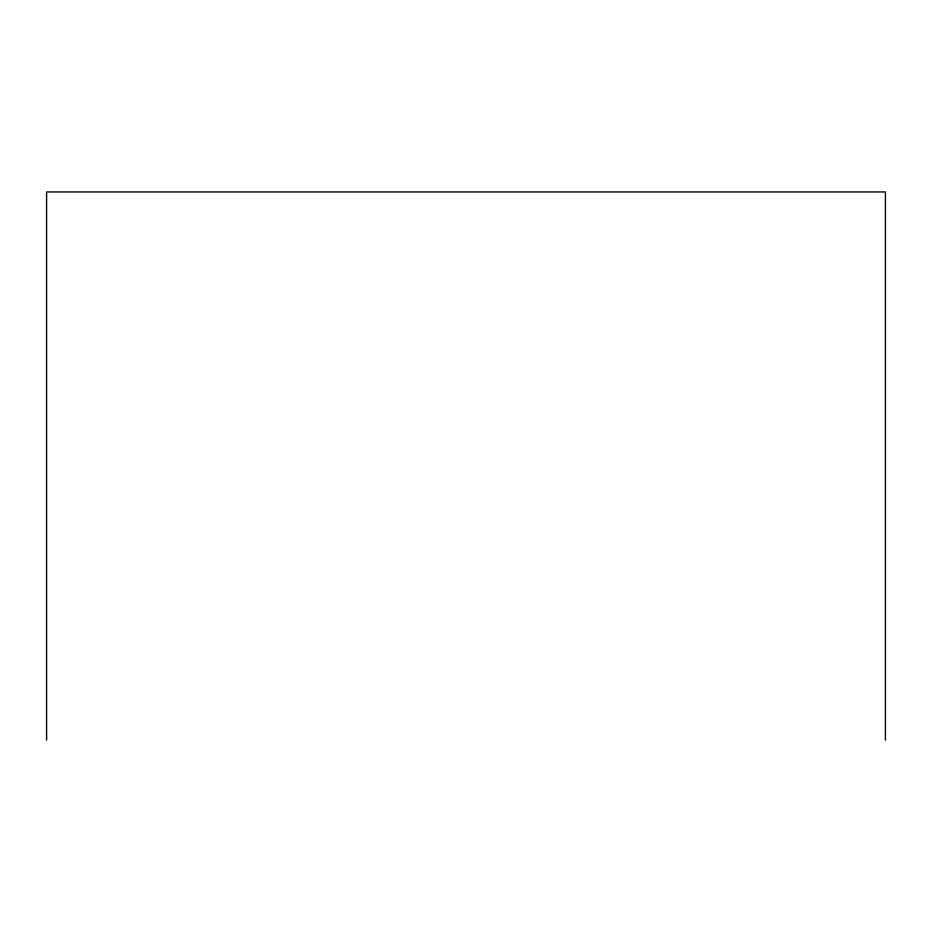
<?xml version="1.0" encoding="UTF-8"?>
<svg xmlns="http://www.w3.org/2000/svg" width="932" height="932" viewBox="0 0 932 932"><rect width="100%" height="100%" fill="white"/><g stroke="black" fill="none" stroke-linecap="round" stroke-linejoin="round"><path stroke-width="1.4" d="M885.4 740.043L885.4 191.957L46.6 191.957L46.6 740.043"/></g></svg>
